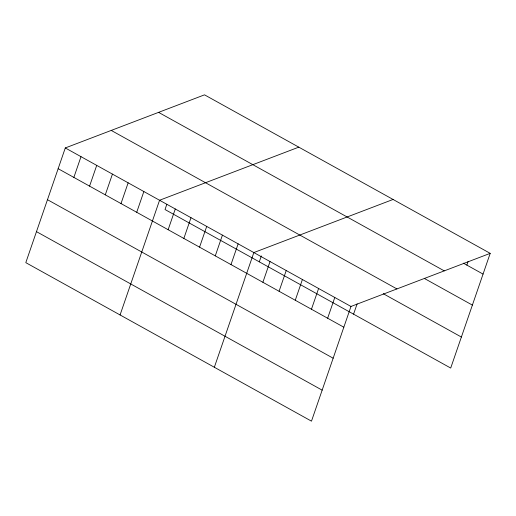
<?xml version="1.0" encoding="UTF-8"?>
<svg xmlns="http://www.w3.org/2000/svg" width="516" height="516" viewBox="0 0 516 516"><rect width="100%" height="100%" fill="white"/><g stroke="black" fill="none" stroke-linecap="round" stroke-linejoin="round"><path stroke-width="0.77" d="M490.2 253.35L204.517 94.841L65.293 147.95L25.8 262.65L311.483 421.159L350.977 306.459L490.2 253.35L450.707 368.05L165.023 209.541L166.803 204.375M73.865 177.407L81.006 156.664M89.578 186.128L96.718 165.384M105.29 194.842L112.43 174.098M121.002 203.562L128.142 182.819M136.714 212.282L143.854 191.539M120.073 314.96L159.567 200.253L298.796 147.15M168.139 229.717L175.285 208.974M183.851 238.437L190.997 217.694M199.563 247.151L206.71 226.408M215.275 255.871L222.422 235.128M230.987 264.592L238.134 243.849M214.346 367.263L253.846 252.563L393.069 199.46M259.296 261.851L261.335 255.942M262.889 282.291L270.036 261.548M279.079 291.269L286.219 270.526M295.268 300.254L302.408 279.511M311.458 309.239L318.598 288.496M327.647 318.217L334.787 297.474M353.576 314.16L357.13 303.821M466.87 265.114L468.147 261.406M463.349 263.16L483.06 274.093M158.573 112.365L444.257 270.874M424.52 278.543L472.379 305.098M111.237 130.419L396.92 288.934M383.253 293.694L461.381 337.045M65.293 147.95L350.977 306.459M58.153 168.693L343.83 327.202M47.478 199.698L333.155 358.207M36.475 231.645L322.158 390.154"/></g></svg>
